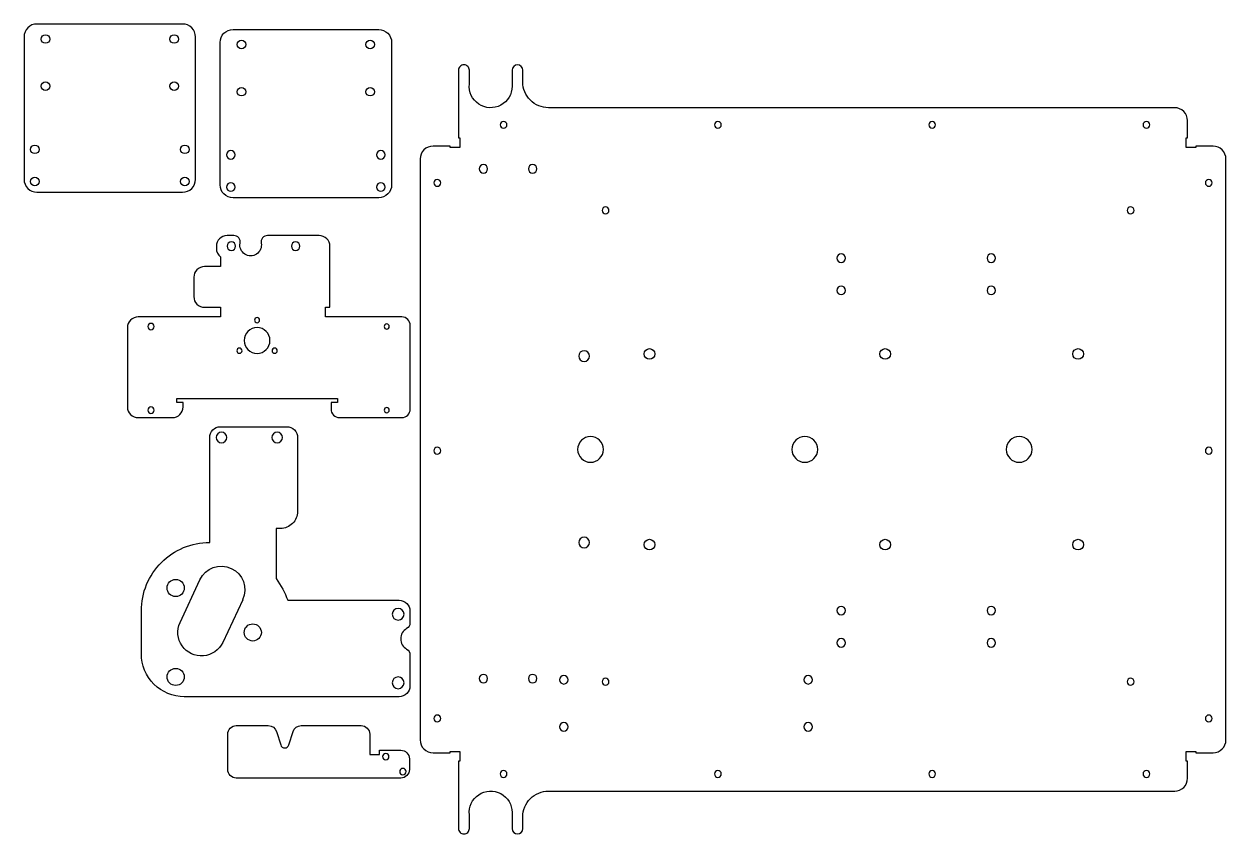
# Model space of a CAD drawing. Header units: millimetres. Extents: x -245 to 316, y -20 to 358.
import ezdxf

# ---------------------------------------------------------------- set-up
doc = ezdxf.new("R2010")
doc.units = ezdxf.units.MM
doc.layers.get('0').update_dxf_attribs({"linetype": 'CONTINUOUS'})

msp = doc.modelspace()

# ---------------------------------------------------------------- linework, layer by layer
for p, q in [((-171.95, 78.72), (-162.66, 98.66)), ((-142.72, 89.36), (-152.01, 69.42))]:
    msp.add_line(p, q)
for points in [[(-170.73, 358.06), (-238.73, 358.06, 0.414214), (-244.73, 352.06), (-244.73, 285.56, 0.414214), (-238.73, 279.56), (-170.73, 279.56, 0.414214), (-164.73, 285.56), (-164.73, 352.06, 0.414214)], [(-79.23, 276.98), (-147.23, 276.98, -0.414214), (-153.23, 282.98), (-153.23, 349.47, -0.414214), (-147.23, 355.47), (-79.23, 355.47, -0.414214), (-73.23, 349.47), (-73.23, 282.98, -0.414214)], [(-12, -17.5), (-12, -12, -0.414214), (0, 0), (292.17, 0, 0.414214), (298.17, 6), (298.17, 14), (297.59, 14), (297.59, 18.5), (302.08, 18.5), (302.08, 17.91), (310.08, 17.91, 0.414214), (316.08, 23.91), (316.08, 295.08, 0.414214), (310.08, 301.08), (302.08, 301.08), (302.08, 300.5), (297.59, 300.5), (297.59, 305), (298.17, 305), (298.17, 313, 0.414214), (292.17, 319), (0, 319, -0.414214), (-12, 331), (-12, 336.5, 1), (-17, 336.5), (-17, 329, -1.053493), (-36.95, 330.04), (-36.95, 336.5, 0.414214), (-39.45, 339), (-39.5, 339, 0.414214), (-42, 336.5), (-42, 305), (-41.41, 305), (-41.41, 300.5), (-45.91, 300.5), (-45.91, 301.08), (-53.91, 301.08, 0.414214), (-59.91, 295.08), (-59.91, 23.91, 0.414214), (-53.91, 17.91), (-45.91, 17.91), (-45.91, 18.5), (-41.41, 18.5), (-41.41, 14), (-42, 14), (-42, -17.5, 0.414214), (-39.5, -20), (-39.45, -20, 0.414214), (-36.95, -17.5), (-36.95, -11.04, -1.053493), (-17, -10), (-17, -17.5, 1)], [(-150, 259.33, 0.414214), (-155, 254.33), (-155, 253.33, 0.236068), (-153, 249.33), (-153, 244.84), (-160.5, 244.84, 0.414214), (-165.5, 239.84), (-165.5, 230.84, 0.414214), (-160.5, 225.84), (-153, 225.84), (-153, 221.34), (-191.5, 221.34, 0.414214), (-196.5, 216.34), (-196.5, 179.34, 0.414214), (-191.5, 174.34), (-175.5, 174.34, 0.414214), (-170.5, 179.34), (-170.5, 181.34), (-173.5, 181.34), (-173.5, 183.34), (-98.5, 183.34), (-98.5, 181.34), (-101.5, 181.34), (-101.5, 178.34, 0.414214), (-97.5, 174.34), (-68.5, 174.34, 0.414214), (-64.5, 178.34), (-64.5, 217.34, 0.414214), (-68.5, 221.34), (-104, 221.34), (-104, 225.84), (-102, 225.84), (-102, 254.33, 0.414214), (-107, 259.33), (-131.15, 259.33, 0.470549), (-134.09, 255.77, -1.208729), (-143.92, 255.77, 0.470549), (-146.86, 259.33)], [(-189.98, 84.19, -0.414214), (-158.11, 116.07), (-158.11, 165.07, -0.414214), (-153.11, 170.07), (-122.11, 170.07, -0.414214), (-117.11, 165.07), (-117.11, 130.57, -0.414214), (-125.11, 122.57), (-127.11, 122.57), (-127.11, 99.22, -0.067229), (-121.68, 89.07), (-69.69, 89.07, -0.414214), (-64.69, 84.07), (-64.69, 78.46, -0.269726), (-66.2, 75.85, 0.581777), (-66.2, 66.29, -0.269726), (-64.69, 63.68), (-64.69, 49.07, -0.414214), (-69.69, 44.07), (-169.98, 44.07, -0.414214), (-189.98, 64.07)], [(-124.97, 21.55, 0.73323), (-121.16, 21.55), (-119.19, 27.8, -0.327333), (-115.37, 30.6), (-87.45, 30.6, -0.414214), (-83.45, 26.6), (-83.45, 17.1), (-78.95, 17.1), (-78.95, 19.1), (-68.95, 19.1, -0.414214), (-64.95, 15.1), (-64.95, 10.1, -0.414214), (-68.95, 6.1), (-145.68, 6.1, -0.414214), (-149.68, 10.1), (-149.68, 26.6, -0.414214), (-145.68, 30.6), (-130.76, 30.6, -0.327333), (-126.94, 27.8)]]:
    msp.add_lwpolyline(points, format="xyb", close=True)
for centre, radius in [((-234.73, 351.06), 2), ((-174.73, 351.06), 2), ((-143.23, 348.47), 2), ((-83.23, 348.47), 2), ((-234.73, 329.06), 2), ((-174.73, 329.06), 2), ((-143.23, 326.47), 2), ((-83.23, 326.47), 2), ((-239.73, 299.56), 2), ((-169.73, 299.56), 2), ((-239.73, 284.56), 2), ((-169.73, 284.56), 2), ((47.09, 204.05), 2.5), ((157.09, 204.05), 2.5), ((247.09, 204.05), 2.5), ((47.09, 115.05), 2.5), ((157.09, 115.05), 2.5), ((247.09, 115.05), 2.5), ((-173.97, 94.83), 4), ((-138.01, 74.07), 4), ((-173.97, 53.31), 4)]:
    msp.add_circle(centre, radius)
at = {"extrusion": (0, 0, -1)}
for centre, radius in [((21, 311), 1.6), ((-79, 311), 1.6), ((-179, 311), 1.6), ((-279, 311), 1.6), ((148.23, 296.98), 2), ((78.23, 296.98), 2), ((30.41, 290.5), 2), ((7.41, 290.5), 2), ((148.23, 281.98), 2), ((78.23, 281.98), 2), ((51.91, 283.91), 1.6), ((-308.08, 283.91), 1.6), ((-26.59, 271.08), 1.6), ((-271.59, 271.08), 1.6), ((148, 254.33), 2), ((118, 254.33), 2), ((-136.59, 248.75), 2), ((-206.59, 248.75), 2), ((-136.59, 233.75), 2), ((-206.59, 233.75), 2), ((136, 219.84), 1.2), ((185.5, 216.84), 1.5), ((136, 210.34), 6), ((75.5, 216.84), 1.2), ((144.23, 205.59), 1.2), ((127.78, 205.59), 1.2), ((-16.59, 203.05), 2.5), ((185.5, 177.84), 1.5), ((75.5, 177.84), 1.2), ((152.61, 165.07), 2.5), ((126.61, 165.07), 2.5), ((-19.59, 159.5), 6), ((-119.59, 159.5), 6), ((-219.59, 159.5), 6), ((51.91, 158.91), 1.6), ((-308.08, 158.91), 1.6), ((-16.59, 116.05), 2.5), ((70.19, 82.57), 2.75), ((-136.59, 84.25), 2), ((-206.59, 84.25), 2), ((-136.59, 69.25), 2), ((-206.59, 69.25), 2), ((70.19, 50.57), 2.75), ((30.41, 52.5), 2), ((7.41, 52.5), 2), ((-7.09, 52), 2), ((-26.59, 51.08), 1.6), ((-121.09, 52), 2), ((-271.59, 51.08), 1.6), ((51.91, 33.91), 1.6), ((-308.08, 33.91), 1.6), ((-7.09, 30), 2), ((-121.09, 30), 2), ((75.95, 16.1), 1.5), ((67.95, 9.1), 1.5), ((21, 8), 1.6), ((-79, 8), 1.6), ((-179, 8), 1.6), ((-279, 8), 1.6)]:
    msp.add_circle(centre, radius, dxfattribs=at)
for centre, start, end in [((152.69, 94.01), 25, 205), ((161.98, 74.07), -155, 25)]:
    msp.add_arc(centre, 11, start, end, dxfattribs=at)

doc.saveas('drawing.dxf')
